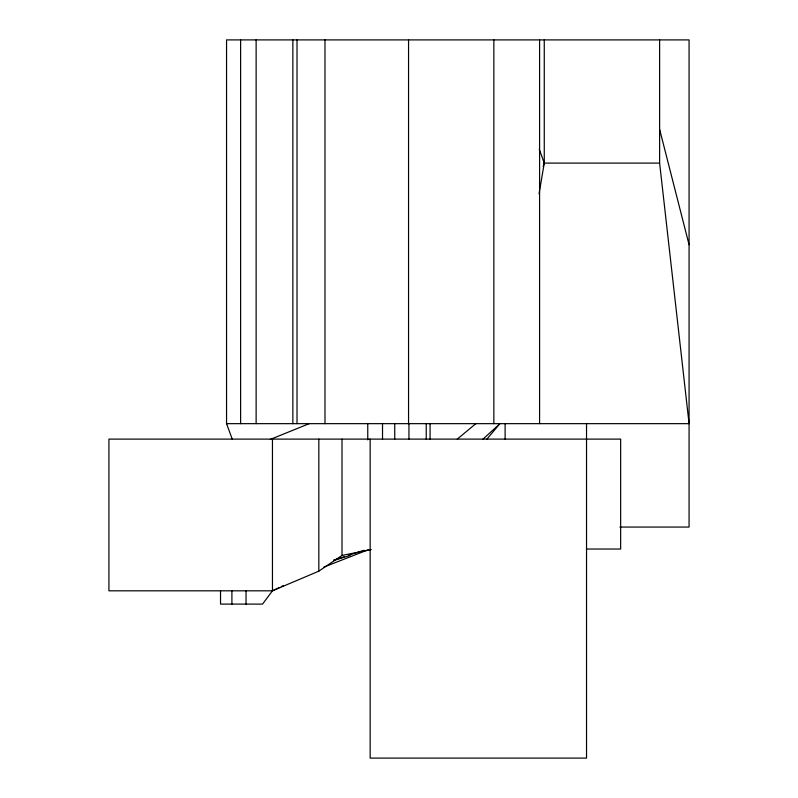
<?xml version="1.0" encoding="UTF-8"?>
<svg xmlns="http://www.w3.org/2000/svg" width="798" height="798" viewBox="0 0 798 798"><rect width="100%" height="100%" fill="white"/><g stroke="black" fill="none" stroke-linecap="round" stroke-linejoin="round"><path stroke-width="1.2" d="M539.039 193.824L544.266 163.101L544.266 39.9M543.129 166.632L544.266 163.101L539.249 149.156M279.101 587.637L272.457 590.819L262.552 604.096L220.527 604.096L220.527 590.819M486.9 439.109L499.967 423.658L483.019 439.109M457.304 439.109L475.837 423.658M586.53 549.034L620.645 549.034L620.645 439.109L108.927 439.109L108.927 590.819L272.457 590.819L318.831 571.159L342.003 555.438L371.24 549.573M281.315 586.57L283.529 585.503M270.313 439.419L309.195 423.658M323.838 567.089L368.955 549.473M333.604 560.146L344.167 556.725M348.856 555.209L364.107 550.271M333.584 560.555L349.993 555.438M544.266 163.101L659.617 163.101L689.073 423.658L226.552 423.658L226.552 39.9L689.073 39.9L689.073 527.059L619.886 527.059M226.552 423.658L232.268 439.239M659.617 129.356L689.073 244.707M659.617 39.9L659.617 163.101M586.53 423.658L586.53 758.1L370.162 758.1L370.162 439.109M539.588 39.9L539.588 423.658M505.114 423.658L505.114 439.109M493.852 39.9L493.852 423.658M430.082 423.658L430.082 439.109M426.232 423.658L426.232 439.109M408.945 423.658L408.945 439.109M408.556 39.9L408.556 423.658M394.731 423.658L394.731 439.109M382.521 423.658L382.521 439.109M367.758 423.658L367.758 439.858M342.003 439.109L342.003 555.438M324.986 39.9L324.986 423.658M318.831 439.109L318.831 571.159M297.016 39.9L297.016 423.658M292.856 39.9L292.856 423.658M272.457 439.109L272.457 590.819M256.128 39.9L256.128 423.658M246.043 590.819L246.043 604.096M240.617 39.9L240.617 423.658M231.909 590.819L231.909 604.096"/></g></svg>
